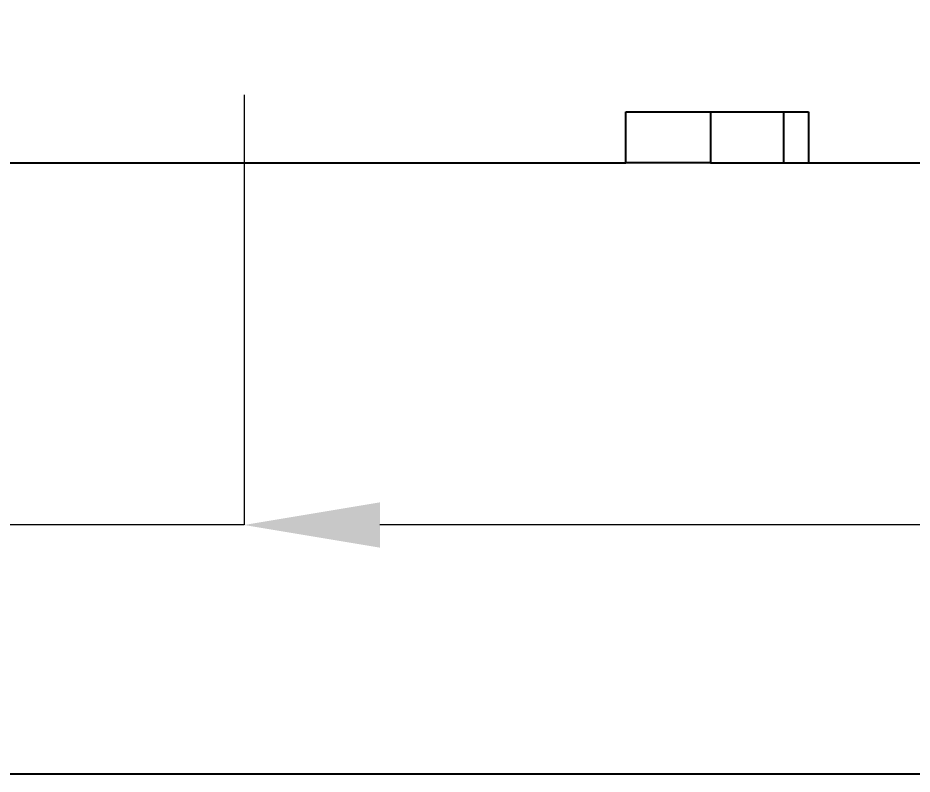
# Model space of a CAD drawing. Extents: x 0 to 948, y 0 to 695.
# Drawn here: x 247.98 to 274.3, y 299.78 to 322.04 of the extents above; entities that cross this region are included whole.
import ezdxf

# ---------------------------------------------------------------- set-up
doc = ezdxf.new("R2010")
doc.units = 0
doc.header["$LTSCALE"] = 10
doc.header["$MEASUREMENT"] = 0
doc.header["$PDMODE"] = 3
doc.header["$PDSIZE"] = -10
doc.layers.get('0').update_dxf_attribs({"linetype": 'CONTINUOUS'})
doc.layers.get('DEFPOINTS').update_dxf_attribs({"linetype": 'CONTINUOUS'})
doc.layers.add('레이어 1', color=7, linetype='CONTINUOUS')
doc.styles.add('Daelim Dimension', font='')
doc.styles.get('Daelim Dimension').set_extended_font_data('나눔고딕')
doc.dimstyles.new('DEFAULT', dxfattribs={"dimscale": 2, "dimtxt": 2, "dimasz": 2, "dimexe": 0, "dimexo": 2, "dimgap": 1, "dimtad": 1, "dimdec": 0, "dimzin": 9, "dimdsep": 46, "dimtxsty": 'Daelim Dimension', "dimcen": 0.5, "dimclrd": 5, "dimclre": 5, "dimclrt": 256, "dimadec": 1, "dimazin": 0, "dimtfac": 1, "dimtdec": 0, "dimtix": 1, "dimtmove": 0, "dimatfit": 3, "dimfxl": 1, "dimtolj": 1, "dimtzin": 1, "dimlwd": 9, "dimlwe": 9, "dimarcsym": 0})

# ---------------------------------------------------------------- blocks, each defined once
blk = doc.blocks.new('*D1')
at = {"color": 5, "lineweight": 9, "ltscale": 0.5, "transparency": 16777216}
for p, q in [((254.635, 319.781), (254.635, 307.115)), ((289.635, 319.781), (289.635, 307.115)), ((254.635, 307.115), (139.399, 307.115)), ((285.635, 307.115), (258.635, 307.115))]:
    blk.add_line(p, q, dxfattribs=at)
at = {"color": 5, "ltscale": 0.5, "transparency": 16777216}
for points in [[(258.635, 307.782), (258.635, 306.448), (254.635, 307.115)], [(285.635, 307.782), (285.635, 306.448), (289.635, 307.115)]]:
    blk.add_solid(points, dxfattribs=at)
at = {"layer": 'DEFPOINTS', "color": 0, "ltscale": 0.5, "transparency": 16777216}
for p in [(254.635, 323.781), (289.635, 323.781), (254.635, 307.115)]:
    blk.add_point(p, dxfattribs=at)
at = {"color": 7, "ltscale": 0.5, "transparency": 16777216, "insert": (183.588, 315.753), "char_height": 10, "attachment_point": 5, "style": 'Daelim Dimension'}
blk.add_mtext('\\A1;설치구멍 %%C35', dxfattribs=at)

msp = doc.modelspace()

# ---------------------------------------------------------------- linework, layer by layer
at = {"layer": '레이어 1', "lineweight": -3}
for p, q in [((265.877, 319.281), (271.251, 319.281)), ((265.877, 317.781), (265.877, 319.281)), ((268.37, 319.281), (268.37, 317.781)), ((270.518, 319.281), (270.518, 317.781)), ((271.251, 319.281), (271.251, 317.781)), ((244.51, 317.781), (265.877, 317.781)), ((268.37, 317.781), (265.877, 317.781)), ((268.37, 317.781), (270.519, 317.781)), ((270.518, 317.781), (271.251, 317.781)), ((271.251, 317.781), (278.753, 317.781)), ((272.131, 299.781), (246.631, 299.781)), ((297.631, 299.781), (272.131, 299.781))]:
    msp.add_line(p, q, dxfattribs=at)

# ---------------------------------------------------------------- dimensions: what is measured, and where the dimension line sits
at = {"color": 5, "ltscale": 0.5}
dim = msp.add_linear_dim(base=(254.635, 307.115), p1=(289.635, 323.781), p2=(254.635, 323.781), text='설치구멍 %%C<>', dimstyle='DEFAULT', override={"dimtxt": 5, "dimclrd": 5, "dimclre": 5, "dimclrt": 7}, dxfattribs=at)
dim.commit()
dim.dimension.update_dxf_attribs({"geometry": '*D1', "text_midpoint": (183.588, 307.115), "dimtype": 128})

doc.saveas('drawing.dxf')
